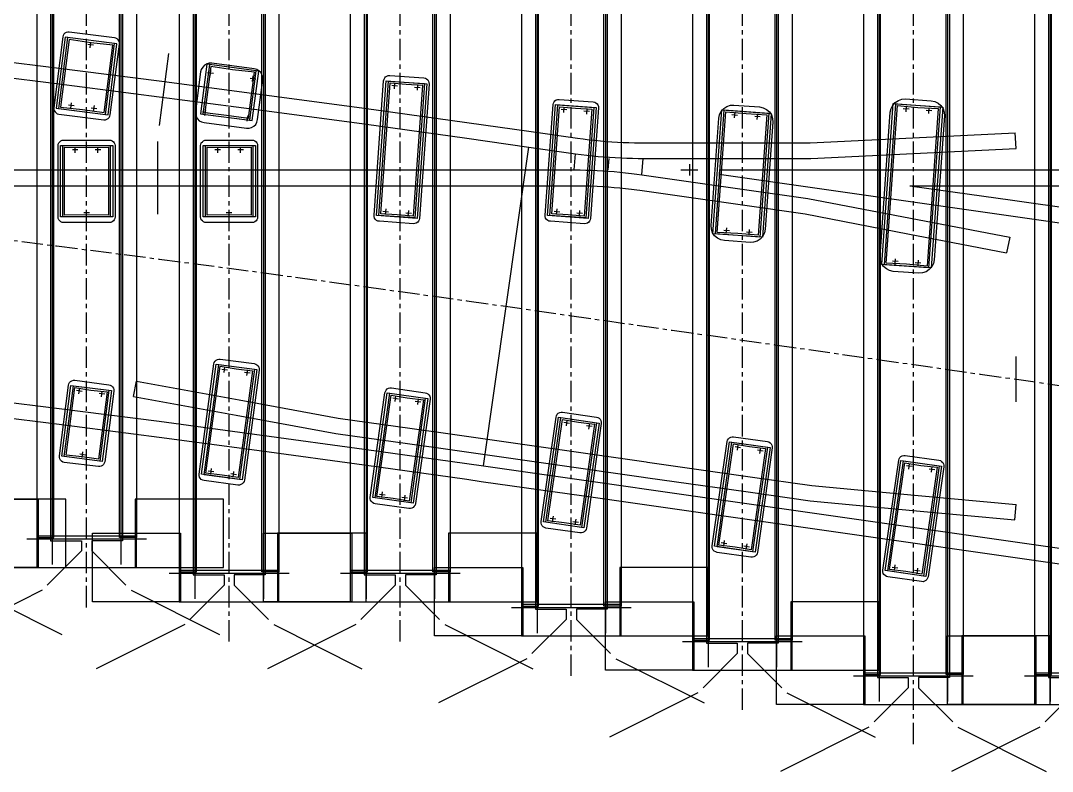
# Model space of a CAD drawing. Extents: x -148 to 173, y 20 to 148.
# Drawn here: x 73.3 to 133.6, y 81.2 to 125.1 of the extents above; entities that cross this region are included whole.
import ezdxf

# ---------------------------------------------------------------- set-up
doc = ezdxf.new("R2010")
doc.units = 0
doc.linetypes.add('CENTER', pattern=[2, 1.25, -0.25, 0.25, -0.25])
for name, color, linetype in [('CENTLINE', 6, 'CENTER'), ('CHBASE', 11, 'CONTINUOUS'), ('CHBOLTBO', 31, 'CONTINUOUS'), ('CHSOCKET', 9, 'CONTINUOUS'), ('GDMARKS', 1, 'CONTINUOUS'), ('JOINTS', 7, 'CONTINUOUS'), ('KERFSOCK', 5, 'CONTINUOUS'), ('KERFTIMB', 3, 'CONTINUOUS'), ('RADMARKS', 3, 'CONTINUOUS'), ('RAILS', 7, 'CONTINUOUS'), ('TIMBCENT', 4, 'CENTER'), ('TIMBFLNG', 8, 'CONTINUOUS'), ('TIMBOUTL', 14, 'CONTINUOUS'), ('TIMBWEBS', 8, 'CONTINUOUS')]:
    doc.layers.add(name, color=color, linetype=linetype)

msp = doc.modelspace()

# ---------------------------------------------------------------- linework, layer by layer
at = {"layer": 'CENTLINE'}
for p, q in [((69.35, 112.64), (75.35, 111.89)), ((75.35, 111.89), (81.35, 111.12)), ((81.35, 111.12), (87.35, 110.33)), ((87.35, 110.33), (93.35, 109.51)), ((93.35, 109.51), (99.35, 108.68)), ((99.35, 108.68), (105.35, 107.82)), ((105.35, 107.82), (111.35, 106.96)), ((111.35, 106.96), (117.35, 106.11)), ((117.35, 106.11), (123.35, 105.25)), ((123.35, 105.25), (129.35, 104.39)), ((129.35, 104.39), (135.35, 103.54))]:
    msp.add_line(p, q, dxfattribs=at)
at = {"layer": 'CHBASE'}
for p, q in [((75.79, 124.26), (75.74, 124.19)), ((75.85, 124.33), (75.79, 124.26)), ((75.92, 124.37), (75.85, 124.33)), ((76.01, 124.39), (75.92, 124.37)), ((76.09, 124.39), (76.01, 124.39)), ((78.74, 124.06), (76.09, 124.39)), ((75.72, 124.11), (75.2, 119.97)), ((75.74, 124.19), (75.72, 124.11)), ((78.5, 119.55), (79.03, 123.69)), ((78.82, 124.04), (78.74, 124.06)), ((78.9, 123.99), (78.82, 124.04)), ((78.96, 123.93), (78.9, 123.99)), ((79.01, 123.86), (78.96, 123.93)), ((79.03, 123.77), (79.01, 123.86)), ((79.03, 123.69), (79.03, 123.77)), ((84.01, 122.45), (83.9, 122.34)), ((84.14, 122.53), (84.01, 122.45)), ((84.28, 122.57), (84.14, 122.53)), ((84.44, 122.57), (84.28, 122.57)), ((86.91, 122.24), (84.44, 122.57)), ((83.78, 122.06), (83.48, 119.75)), ((83.82, 122.21), (83.78, 122.06)), ((83.9, 122.34), (83.82, 122.21)), ((87.06, 122.2), (86.91, 122.24)), ((87.19, 122.12), (87.06, 122.2)), ((87.3, 122.02), (87.19, 122.12)), ((87.38, 121.88), (87.3, 122.02)), ((87.42, 121.74), (87.38, 121.88)), ((94.67, 121.82), (94.75, 121.85)), ((94.75, 121.85), (94.84, 121.85)), ((94.84, 121.85), (96.83, 121.71)), ((87.11, 119.27), (87.42, 121.58)), ((87.42, 121.58), (87.42, 121.74)), ((93.92, 113.68), (94.48, 121.54)), ((94.48, 121.54), (94.5, 121.63)), ((94.5, 121.63), (94.54, 121.71)), ((94.54, 121.71), (94.59, 121.77)), ((94.59, 121.77), (94.67, 121.82)), ((97.14, 121.35), (96.58, 113.49)), ((96.83, 121.71), (96.92, 121.69)), ((96.92, 121.69), (96.99, 121.65)), ((96.99, 121.65), (97.06, 121.6)), ((97.06, 121.6), (97.11, 121.52)), ((97.11, 121.52), (97.13, 121.44)), ((97.13, 121.44), (97.14, 121.35)), ((103.92, 113.68), (104.38, 120.15)), ((104.38, 120.15), (104.4, 120.23)), ((104.4, 120.23), (104.44, 120.31)), ((104.44, 120.31), (104.49, 120.37)), ((104.49, 120.37), (104.57, 120.42)), ((104.57, 120.42), (104.65, 120.45)), ((104.65, 120.45), (104.74, 120.45)), ((104.74, 120.45), (106.73, 120.31)), ((106.73, 120.31), (106.82, 120.29)), ((106.82, 120.29), (106.89, 120.26)), ((106.89, 120.26), (106.96, 120.2)), ((106.96, 120.2), (107.01, 120.13)), ((107.01, 120.13), (107.04, 120.04)), ((107.04, 120.04), (107.04, 119.96)), ((114.36, 119.92), (114.54, 120.04)), ((114.54, 120.04), (114.75, 120.11)), ((114.75, 120.11), (114.96, 120.12)), ((114.96, 120.12), (116.46, 120.02)), ((124.14, 119.93), (124.24, 120.12)), ((124.24, 120.12), (124.38, 120.28)), ((124.38, 120.28), (124.57, 120.4)), ((124.57, 120.4), (124.77, 120.47)), ((124.77, 120.47), (124.99, 120.49)), ((124.99, 120.49), (126.49, 120.38)), ((126.49, 120.38), (126.7, 120.34)), ((126.7, 120.34), (126.89, 120.24)), ((126.89, 120.24), (127.06, 120.09)), ((127.06, 120.09), (127.18, 119.91)), ((75.2, 119.97), (75.2, 119.88)), ((75.2, 119.88), (75.22, 119.8)), ((75.22, 119.8), (75.27, 119.73)), ((75.27, 119.73), (75.33, 119.66)), ((75.33, 119.66), (75.4, 119.62)), ((75.4, 119.62), (75.49, 119.6)), ((75.49, 119.6), (78.13, 119.26)), ((78.44, 119.39), (78.48, 119.47)), ((78.48, 119.47), (78.5, 119.55)), ((83.48, 119.75), (83.48, 119.6)), ((83.48, 119.6), (83.52, 119.45)), ((83.52, 119.45), (83.59, 119.32)), ((107.04, 119.96), (106.58, 113.49)), ((114.07, 119.35), (114.12, 119.56)), ((114.12, 119.56), (114.21, 119.76)), ((114.21, 119.76), (114.36, 119.92)), ((116.46, 120.02), (116.67, 119.97)), ((116.67, 119.97), (116.87, 119.87)), ((116.87, 119.87), (117.03, 119.73)), ((117.03, 119.73), (117.15, 119.55)), ((117.15, 119.55), (117.22, 119.34)), ((123.5, 111.29), (124.1, 119.71)), ((124.1, 119.71), (124.14, 119.93)), ((127.26, 119.49), (126.66, 111.07)), ((127.18, 119.91), (127.24, 119.71)), ((127.24, 119.71), (127.26, 119.49)), ((78.13, 119.26), (78.22, 119.26)), ((78.22, 119.26), (78.3, 119.29)), ((78.3, 119.29), (78.38, 119.33)), ((78.38, 119.33), (78.44, 119.39)), ((83.59, 119.32), (83.7, 119.21)), ((83.7, 119.21), (83.83, 119.14)), ((83.83, 119.14), (83.98, 119.1)), ((83.98, 119.1), (86.46, 118.77)), ((86.76, 118.81), (86.89, 118.88)), ((86.89, 118.88), (87, 118.99)), ((87, 118.99), (87.07, 119.12)), ((87.07, 119.12), (87.11, 119.27)), ((113.63, 113.09), (114.07, 119.35)), ((117.23, 119.13), (116.79, 112.86)), ((117.22, 119.34), (117.23, 119.13)), ((86.46, 118.77), (86.61, 118.77)), ((86.61, 118.77), (86.76, 118.81)), ((75.45, 117.75), (75.46, 117.83)), ((75.45, 113.58), (75.45, 117.75)), ((75.46, 117.83), (75.49, 117.91)), ((75.49, 117.91), (75.54, 117.98)), ((75.54, 117.98), (75.61, 118.04)), ((75.61, 118.04), (75.69, 118.07)), ((75.69, 118.07), (75.78, 118.08)), ((75.78, 118.08), (78.45, 118.08)), ((78.45, 118.08), (78.53, 118.07)), ((78.53, 118.07), (78.61, 118.04)), ((78.61, 118.04), (78.68, 117.98)), ((78.68, 117.98), (78.73, 117.91)), ((78.73, 117.91), (78.77, 117.83)), ((78.77, 117.83), (78.78, 117.75)), ((78.78, 117.75), (78.78, 113.58)), ((83.78, 117.75), (83.79, 117.83)), ((83.78, 113.58), (83.78, 117.75)), ((83.79, 117.83), (83.82, 117.91)), ((83.82, 117.91), (83.88, 117.98)), ((83.88, 117.98), (83.95, 118.04)), ((83.95, 118.04), (84.03, 118.07)), ((84.03, 118.07), (84.11, 118.08)), ((84.11, 118.08), (86.78, 118.08)), ((86.78, 118.08), (86.87, 118.07)), ((86.87, 118.07), (86.95, 118.04)), ((86.95, 118.04), (87.02, 117.98)), ((87.02, 117.98), (87.07, 117.91)), ((87.07, 117.91), (87.1, 117.83)), ((87.1, 117.83), (87.11, 117.75)), ((87.11, 117.75), (87.11, 113.58)), ((75.46, 113.5), (75.45, 113.58)), ((75.49, 113.41), (75.46, 113.5)), ((75.54, 113.35), (75.49, 113.41)), ((78.73, 113.41), (78.68, 113.35)), ((78.77, 113.5), (78.73, 113.41)), ((78.78, 113.58), (78.77, 113.5)), ((83.79, 113.5), (83.78, 113.58)), ((83.82, 113.41), (83.79, 113.5)), ((83.88, 113.35), (83.82, 113.41)), ((87.07, 113.41), (87.02, 113.35)), ((87.1, 113.5), (87.07, 113.41)), ((87.11, 113.58), (87.1, 113.5)), ((93.93, 113.6), (93.92, 113.68)), ((93.95, 113.51), (93.93, 113.6)), ((94, 113.44), (93.95, 113.51)), ((94.07, 113.38), (94, 113.44)), ((96.56, 113.41), (96.52, 113.33)), ((96.58, 113.49), (96.56, 113.41)), ((103.93, 113.6), (103.92, 113.68)), ((103.95, 113.51), (103.93, 113.6)), ((104, 113.44), (103.95, 113.51)), ((104.07, 113.38), (104, 113.44)), ((106.56, 113.41), (106.52, 113.33)), ((106.58, 113.49), (106.56, 113.41)), ((75.61, 113.29), (75.54, 113.35)), ((75.69, 113.26), (75.61, 113.29)), ((75.78, 113.25), (75.69, 113.26)), ((78.45, 113.25), (75.78, 113.25)), ((78.53, 113.26), (78.45, 113.25)), ((78.61, 113.29), (78.53, 113.26)), ((78.68, 113.35), (78.61, 113.29)), ((83.95, 113.29), (83.88, 113.35)), ((84.03, 113.26), (83.95, 113.29)), ((84.11, 113.25), (84.03, 113.26)), ((86.78, 113.25), (84.11, 113.25)), ((86.87, 113.26), (86.78, 113.25)), ((86.95, 113.29), (86.87, 113.26)), ((87.02, 113.35), (86.95, 113.29)), ((94.14, 113.34), (94.07, 113.38)), ((94.23, 113.33), (94.14, 113.34)), ((96.22, 113.18), (94.23, 113.33)), ((96.31, 113.19), (96.22, 113.18)), ((96.39, 113.22), (96.31, 113.19)), ((96.47, 113.27), (96.39, 113.22)), ((96.52, 113.33), (96.47, 113.27)), ((104.14, 113.34), (104.07, 113.38)), ((104.23, 113.33), (104.14, 113.34)), ((106.22, 113.18), (104.23, 113.33)), ((106.31, 113.19), (106.22, 113.18)), ((106.39, 113.22), (106.31, 113.19)), ((106.47, 113.27), (106.39, 113.22)), ((106.52, 113.33), (106.47, 113.27)), ((113.64, 112.87), (113.63, 113.09)), ((113.71, 112.66), (113.64, 112.87)), ((116.79, 112.86), (116.74, 112.65)), ((113.83, 112.48), (113.71, 112.66)), ((113.99, 112.34), (113.83, 112.48)), ((114.19, 112.24), (113.99, 112.34)), ((114.4, 112.2), (114.19, 112.24)), ((115.9, 112.09), (114.4, 112.2)), ((116.5, 112.29), (116.32, 112.17)), ((116.65, 112.46), (116.5, 112.29)), ((116.74, 112.65), (116.65, 112.46)), ((116.11, 112.1), (115.9, 112.09)), ((116.32, 112.17), (116.11, 112.1)), ((123.51, 111.07), (123.5, 111.29)), ((123.58, 110.87), (123.51, 111.07)), ((126.66, 111.07), (126.62, 110.85)), ((123.7, 110.69), (123.58, 110.87)), ((123.87, 110.54), (123.7, 110.69)), ((124.06, 110.44), (123.87, 110.54)), ((124.27, 110.4), (124.06, 110.44)), ((125.77, 110.29), (124.27, 110.4)), ((126.19, 110.38), (125.99, 110.31)), ((126.37, 110.5), (126.19, 110.38)), ((126.52, 110.66), (126.37, 110.5)), ((126.62, 110.85), (126.52, 110.66)), ((125.99, 110.31), (125.77, 110.29)), ((83.7, 98.54), (84.56, 104.99)), ((84.56, 104.99), (84.58, 105.07)), ((84.58, 105.07), (84.62, 105.14)), ((84.62, 105.14), (84.68, 105.21)), ((84.68, 105.21), (84.76, 105.25)), ((84.76, 105.25), (84.84, 105.27)), ((84.84, 105.27), (84.93, 105.27)), ((84.93, 105.27), (86.91, 105.01)), ((86.91, 105.01), (87, 104.98)), ((87, 104.98), (87.07, 104.94)), ((87.2, 104.63), (86.34, 98.19)), ((87.07, 104.94), (87.13, 104.88)), ((87.13, 104.88), (87.18, 104.8)), ((87.18, 104.8), (87.2, 104.72)), ((87.2, 104.72), (87.2, 104.63)), ((76.05, 103.74), (76.08, 103.82)), ((76.08, 103.82), (76.12, 103.9)), ((76.12, 103.9), (76.18, 103.96)), ((76.18, 103.96), (76.26, 104)), ((76.26, 104), (76.34, 104.03)), ((76.34, 104.03), (76.43, 104.03)), ((76.43, 104.03), (78.41, 103.77)), ((78.41, 103.77), (78.5, 103.75)), ((78.5, 103.75), (78.57, 103.71)), ((75.52, 99.61), (76.05, 103.74)), ((78.7, 103.4), (78.17, 99.27)), ((78.57, 103.71), (78.63, 103.65)), ((78.63, 103.65), (78.68, 103.57)), ((78.68, 103.57), (78.7, 103.49)), ((78.7, 103.49), (78.7, 103.4)), ((93.7, 97.18), (94.55, 103.3)), ((94.55, 103.3), (94.58, 103.38)), ((94.58, 103.38), (94.62, 103.45)), ((94.62, 103.45), (94.68, 103.52)), ((94.68, 103.52), (94.76, 103.56)), ((94.76, 103.56), (94.84, 103.58)), ((94.84, 103.58), (94.93, 103.58)), ((94.93, 103.58), (96.91, 103.3)), ((96.91, 103.3), (96.99, 103.28)), ((96.99, 103.28), (97.07, 103.24)), ((97.07, 103.24), (97.13, 103.17)), ((97.13, 103.17), (97.17, 103.1)), ((97.19, 102.93), (96.34, 96.82)), ((97.17, 103.1), (97.19, 103.01)), ((97.19, 103.01), (97.19, 102.93)), ((104.56, 101.88), (104.59, 101.96)), ((104.59, 101.96), (104.63, 102.04)), ((104.63, 102.04), (104.69, 102.1)), ((104.69, 102.1), (104.77, 102.14)), ((104.77, 102.14), (104.85, 102.16)), ((104.85, 102.16), (104.94, 102.16)), ((104.94, 102.16), (106.92, 101.88)), ((103.69, 95.77), (104.56, 101.88)), ((107.2, 101.5), (106.33, 95.39)), ((106.92, 101.88), (107, 101.85)), ((107, 101.85), (107.08, 101.81)), ((107.08, 101.81), (107.14, 101.75)), ((107.14, 101.75), (107.18, 101.67)), ((107.18, 101.67), (107.2, 101.59)), ((107.2, 101.59), (107.2, 101.5)), ((114.77, 100.71), (114.85, 100.73)), ((114.85, 100.73), (114.94, 100.73)), ((114.94, 100.73), (116.92, 100.45)), ((113.69, 94.34), (114.56, 100.45)), ((114.56, 100.45), (114.59, 100.53)), ((114.59, 100.53), (114.63, 100.61)), ((114.63, 100.61), (114.69, 100.67)), ((114.69, 100.67), (114.77, 100.71)), ((116.92, 100.45), (117, 100.43)), ((117, 100.43), (117.08, 100.38)), ((117.08, 100.38), (117.14, 100.32)), ((117.14, 100.32), (117.18, 100.24)), ((117.18, 100.24), (117.2, 100.16)), ((117.2, 100.16), (117.2, 100.07)), ((75.52, 99.52), (75.52, 99.61)), ((117.2, 100.07), (116.33, 93.96)), ((124.65, 99.51), (124.72, 99.57)), ((124.72, 99.57), (124.79, 99.61)), ((124.79, 99.61), (124.88, 99.63)), ((124.88, 99.63), (124.96, 99.63)), ((124.96, 99.63), (126.94, 99.35)), ((75.55, 99.43), (75.52, 99.52)), ((75.59, 99.36), (75.55, 99.43)), ((75.65, 99.3), (75.59, 99.36)), ((75.73, 99.25), (75.65, 99.3)), ((75.81, 99.23), (75.73, 99.25)), ((77.8, 98.98), (75.81, 99.23)), ((77.88, 98.98), (77.8, 98.98)), ((77.97, 99), (77.88, 98.98)), ((78.04, 99.04), (77.97, 99)), ((78.1, 99.11), (78.04, 99.04)), ((78.15, 99.18), (78.1, 99.11)), ((78.17, 99.27), (78.15, 99.18)), ((123.67, 92.92), (124.59, 99.35)), ((124.59, 99.35), (124.61, 99.43)), ((124.61, 99.43), (124.65, 99.51)), ((127.23, 98.97), (126.31, 92.54)), ((126.94, 99.35), (127.03, 99.33)), ((127.03, 99.33), (127.1, 99.28)), ((127.1, 99.28), (127.16, 99.22)), ((127.16, 99.22), (127.21, 99.14)), ((127.21, 99.14), (127.23, 99.06)), ((127.23, 99.06), (127.23, 98.97)), ((83.69, 98.46), (83.7, 98.54)), ((83.72, 98.37), (83.69, 98.46)), ((83.76, 98.3), (83.72, 98.37)), ((83.82, 98.23), (83.76, 98.3)), ((83.9, 98.19), (83.82, 98.23)), ((83.98, 98.17), (83.9, 98.19)), ((85.96, 97.9), (83.98, 98.17)), ((86.05, 97.9), (85.96, 97.9)), ((86.13, 97.93), (86.05, 97.9)), ((86.21, 97.97), (86.13, 97.93)), ((86.27, 98.03), (86.21, 97.97)), ((86.32, 98.11), (86.27, 98.03)), ((86.34, 98.19), (86.32, 98.11)), ((93.7, 97.1), (93.7, 97.18)), ((93.72, 97.01), (93.7, 97.1)), ((93.76, 96.94), (93.72, 97.01)), ((93.82, 96.88), (93.76, 96.94)), ((93.9, 96.83), (93.82, 96.88)), ((93.98, 96.81), (93.9, 96.83)), ((95.96, 96.53), (93.98, 96.81)), ((96.05, 96.53), (95.96, 96.53)), ((96.13, 96.55), (96.05, 96.53)), ((96.21, 96.6), (96.13, 96.55)), ((96.27, 96.66), (96.21, 96.6)), ((96.32, 96.73), (96.27, 96.66)), ((96.34, 96.82), (96.32, 96.73)), ((103.69, 95.68), (103.69, 95.77)), ((103.71, 95.6), (103.69, 95.68)), ((103.75, 95.52), (103.71, 95.6)), ((103.81, 95.46), (103.75, 95.52)), ((103.89, 95.42), (103.81, 95.46)), ((103.97, 95.39), (103.89, 95.42)), ((105.95, 95.11), (103.97, 95.39)), ((106.31, 95.31), (106.26, 95.23)), ((106.33, 95.39), (106.31, 95.31)), ((106.04, 95.11), (105.95, 95.11)), ((106.12, 95.13), (106.04, 95.11)), ((106.2, 95.17), (106.12, 95.13)), ((106.26, 95.23), (106.2, 95.17)), ((113.69, 94.25), (113.69, 94.34)), ((113.71, 94.17), (113.69, 94.25)), ((113.75, 94.09), (113.71, 94.17)), ((113.81, 94.03), (113.75, 94.09)), ((113.89, 93.99), (113.81, 94.03)), ((113.97, 93.96), (113.89, 93.99)), ((115.95, 93.68), (113.97, 93.96)), ((116.04, 93.68), (115.95, 93.68)), ((116.12, 93.7), (116.04, 93.68)), ((116.2, 93.74), (116.12, 93.7)), ((116.26, 93.8), (116.2, 93.74)), ((116.31, 93.88), (116.26, 93.8)), ((116.33, 93.96), (116.31, 93.88)), ((123.67, 92.83), (123.67, 92.92)), ((123.69, 92.74), (123.67, 92.83)), ((123.73, 92.67), (123.69, 92.74)), ((123.79, 92.61), (123.73, 92.67)), ((123.87, 92.56), (123.79, 92.61)), ((123.95, 92.54), (123.87, 92.56)), ((125.93, 92.26), (123.95, 92.54)), ((126.18, 92.32), (126.1, 92.28)), ((126.24, 92.38), (126.18, 92.32)), ((126.28, 92.45), (126.24, 92.38)), ((126.31, 92.54), (126.28, 92.45)), ((126.02, 92.25), (125.93, 92.26)), ((126.1, 92.28), (126.02, 92.25))]:
    msp.add_line(p, q, dxfattribs=at)
at = {"layer": 'CHBOLTBO'}
for p, q in [((77.51, 123.63), (77.18, 123.67)), ((77.32, 123.48), (77.36, 123.81)), ((84.53, 121.97), (84.19, 122.01)), ((84.34, 121.82), (84.38, 122.15)), ((87, 121.64), (86.67, 121.68)), ((86.82, 121.5), (86.86, 121.83)), ((95.29, 121.23), (94.96, 121.26)), ((95.12, 121.08), (95.14, 121.41)), ((96.45, 120.99), (96.47, 121.32)), ((96.62, 121.14), (96.29, 121.16)), ((76.39, 120.07), (76.06, 120.11)), ((76.2, 119.93), (76.24, 120.26)), ((77.52, 119.76), (77.57, 120.09)), ((125.02, 119.73), (125.04, 120.06)), ((77.71, 119.91), (77.38, 119.95)), ((84.22, 119.65), (83.89, 119.7)), ((84.03, 119.51), (84.08, 119.84)), ((86.51, 119.18), (86.56, 119.51)), ((105.19, 119.84), (104.86, 119.86)), ((105.02, 119.68), (105.04, 120.01)), ((106.52, 119.74), (106.19, 119.77)), ((106.35, 119.59), (106.37, 119.92)), ((115.17, 119.52), (114.84, 119.55)), ((114.99, 119.37), (115.02, 119.7)), ((116.5, 119.43), (116.17, 119.45)), ((116.32, 119.27), (116.35, 119.61)), ((125.2, 119.89), (124.86, 119.91)), ((126.53, 119.79), (126.19, 119.81)), ((126.35, 119.64), (126.37, 119.97)), ((86.7, 119.33), (86.37, 119.37)), ((76.45, 117.33), (76.45, 117.66)), ((77.78, 117.33), (77.78, 117.66)), ((84.78, 117.33), (84.78, 117.66)), ((86.11, 117.33), (86.11, 117.66)), ((76.61, 117.5), (76.28, 117.5)), ((77.95, 117.5), (77.61, 117.5)), ((84.95, 117.5), (84.61, 117.5)), ((86.28, 117.5), (85.95, 117.5)), ((77.11, 113.66), (77.11, 114)), ((85.45, 113.66), (85.45, 114)), ((94.59, 113.72), (94.62, 114.05)), ((104.59, 113.72), (104.62, 114.05)), ((77.28, 113.83), (76.95, 113.83)), ((85.61, 113.83), (85.28, 113.83)), ((94.77, 113.87), (94.44, 113.9)), ((96.1, 113.78), (95.77, 113.8)), ((95.92, 113.62), (95.95, 113.96)), ((104.77, 113.87), (104.44, 113.9)), ((106.1, 113.78), (105.77, 113.8)), ((105.92, 113.62), (105.95, 113.96)), ((114.51, 112.61), (114.54, 112.94)), ((115.84, 112.51), (115.87, 112.85)), ((114.69, 112.76), (114.36, 112.79)), ((116.02, 112.67), (115.69, 112.69)), ((124.56, 110.97), (124.23, 110.99)), ((124.39, 110.81), (124.41, 111.14)), ((125.72, 110.72), (125.74, 111.05)), ((125.89, 110.87), (125.56, 110.89)), ((85.35, 104.63), (85.02, 104.67)), ((85.16, 104.48), (85.2, 104.81)), ((86.67, 104.45), (86.34, 104.49)), ((86.48, 104.31), (86.53, 104.64)), ((76.85, 103.38), (76.52, 103.43)), ((76.66, 103.24), (76.71, 103.57)), ((78.17, 103.21), (77.84, 103.26)), ((77.99, 103.07), (78.03, 103.4)), ((95.34, 102.93), (95.01, 102.98)), ((95.16, 102.79), (95.2, 103.12)), ((96.66, 102.75), (96.33, 102.79)), ((96.48, 102.61), (96.52, 102.94)), ((105.35, 101.51), (105.02, 101.56)), ((105.16, 101.37), (105.21, 101.7)), ((106.67, 101.32), (106.34, 101.37)), ((106.48, 101.18), (106.53, 101.51)), ((115.35, 100.08), (115.02, 100.13)), ((115.16, 99.94), (115.21, 100.27)), ((77.04, 99.66), (76.71, 99.71)), ((76.86, 99.52), (76.9, 99.85)), ((116.67, 99.89), (116.34, 99.94)), ((116.48, 99.75), (116.53, 100.08)), ((125.38, 98.98), (125.05, 99.03)), ((125.19, 98.84), (125.23, 99.17)), ((126.51, 98.65), (126.55, 98.98)), ((84.55, 98.68), (84.22, 98.72)), ((84.37, 98.54), (84.41, 98.87)), ((85.88, 98.5), (85.55, 98.55)), ((85.69, 98.36), (85.73, 98.69)), ((126.7, 98.8), (126.37, 98.84)), ((94.56, 97.32), (94.23, 97.36)), ((94.37, 97.18), (94.42, 97.51)), ((95.88, 97.13), (95.55, 97.18)), ((95.69, 96.99), (95.74, 97.32)), ((104.55, 95.9), (104.22, 95.95)), ((104.36, 95.76), (104.41, 96.09)), ((105.87, 95.71), (105.54, 95.76)), ((105.68, 95.57), (105.73, 95.9)), ((114.55, 94.47), (114.22, 94.52)), ((114.36, 94.33), (114.41, 94.66)), ((115.87, 94.28), (115.54, 94.33)), ((115.68, 94.14), (115.73, 94.47)), ((124.53, 93.05), (124.2, 93.09)), ((124.34, 92.9), (124.39, 93.23)), ((125.85, 92.86), (125.52, 92.9)), ((125.66, 92.72), (125.71, 93.05))]:
    msp.add_line(p, q, dxfattribs=at)
at = {"layer": 'CHSOCKET'}
for p, q in [((75.86, 124.09), (75.33, 119.94)), ((76, 124.07), (75.48, 119.93)), ((78.89, 123.7), (75.86, 124.09)), ((78.75, 123.72), (76, 124.07)), ((78.22, 119.58), (78.75, 123.72)), ((78.37, 119.56), (78.89, 123.7)), ((84.15, 122.51), (83.77, 119.62)), ((84.29, 122.49), (83.91, 119.6)), ((87.18, 122.11), (84.15, 122.51)), ((87.03, 122.13), (84.29, 122.49)), ((86.65, 119.24), (87.03, 122.13)), ((86.8, 119.22), (87.18, 122.11)), ((94.06, 113.67), (94.62, 121.54)), ((94.2, 113.66), (94.76, 121.53)), ((94.62, 121.54), (97, 121.37)), ((94.76, 121.53), (96.86, 121.38)), ((96.86, 121.38), (96.3, 113.52)), ((97, 121.37), (96.44, 113.5)), ((104.06, 113.67), (104.52, 120.15)), ((104.2, 113.66), (104.66, 120.14)), ((104.52, 120.15), (106.9, 119.98)), ((104.66, 120.14), (106.76, 119.99)), ((123.6, 110.8), (124.27, 120.21)), ((123.75, 110.79), (124.42, 120.2)), ((124.27, 120.21), (127.16, 120.01)), ((124.42, 120.2), (127.01, 120.02)), ((75.33, 119.94), (78.37, 119.56)), ((75.48, 119.93), (78.22, 119.58)), ((83.77, 119.62), (86.8, 119.22)), ((83.91, 119.6), (86.65, 119.24)), ((106.76, 119.99), (106.3, 113.52)), ((106.9, 119.98), (106.44, 113.5)), ((113.73, 112.6), (114.25, 119.85)), ((113.88, 112.59), (114.39, 119.84)), ((114.25, 119.85), (117.13, 119.64)), ((114.39, 119.84), (116.99, 119.65)), ((116.99, 119.65), (116.47, 112.4)), ((117.13, 119.64), (116.62, 112.39)), ((127.01, 120.02), (126.34, 110.61)), ((127.16, 120.01), (126.49, 110.6)), ((75.58, 113.58), (75.58, 117.76)), ((75.58, 117.76), (78.64, 117.76)), ((75.73, 113.58), (75.73, 117.76)), ((75.73, 117.76), (78.5, 117.76)), ((78.5, 117.76), (78.5, 113.58)), ((78.64, 117.76), (78.64, 113.58)), ((83.92, 113.58), (83.92, 117.76)), ((83.92, 117.76), (86.98, 117.76)), ((84.06, 113.58), (84.06, 117.76)), ((84.06, 117.76), (86.83, 117.76)), ((86.83, 117.76), (86.83, 113.58)), ((86.98, 117.76), (86.98, 113.58)), ((78.64, 113.58), (75.58, 113.58)), ((78.5, 113.58), (75.73, 113.58)), ((86.98, 113.58), (83.92, 113.58)), ((86.83, 113.58), (84.06, 113.58)), ((96.44, 113.5), (94.06, 113.67)), ((96.3, 113.52), (94.2, 113.66)), ((106.44, 113.5), (104.06, 113.67)), ((106.3, 113.52), (104.2, 113.66)), ((116.62, 112.39), (113.73, 112.6)), ((116.47, 112.4), (113.88, 112.59)), ((126.49, 110.6), (123.6, 110.8)), ((126.34, 110.61), (123.75, 110.79)), ((83.83, 98.53), (84.69, 104.98)), ((83.98, 98.51), (84.84, 104.96)), ((84.69, 104.98), (87.06, 104.66)), ((84.84, 104.96), (86.92, 104.68)), ((86.92, 104.68), (86.06, 98.23)), ((87.06, 104.66), (86.2, 98.21)), ((75.66, 99.59), (76.19, 103.73)), ((75.81, 99.57), (76.34, 103.71)), ((76.19, 103.73), (78.56, 103.43)), ((76.34, 103.71), (78.42, 103.45)), ((78.42, 103.45), (77.89, 99.3)), ((78.56, 103.43), (78.03, 99.29)), ((93.84, 97.17), (94.69, 103.29)), ((93.98, 97.15), (94.84, 103.27)), ((94.69, 103.29), (97.06, 102.96)), ((94.84, 103.27), (96.91, 102.98)), ((96.91, 102.98), (96.06, 96.86)), ((97.06, 102.96), (96.2, 96.84)), ((103.83, 95.75), (104.7, 101.87)), ((103.97, 95.73), (104.84, 101.85)), ((104.7, 101.87), (107.07, 101.53)), ((104.84, 101.85), (106.92, 101.55)), ((106.92, 101.55), (106.05, 95.43)), ((107.07, 101.53), (106.19, 95.41)), ((113.83, 94.32), (114.7, 100.44)), ((113.97, 94.3), (114.84, 100.42)), ((114.7, 100.44), (117.07, 100.1)), ((114.84, 100.42), (116.92, 100.12)), ((78.03, 99.29), (75.66, 99.59)), ((77.89, 99.3), (75.81, 99.57)), ((116.92, 100.12), (116.05, 94)), ((117.07, 100.1), (116.19, 93.98)), ((123.8, 92.9), (124.72, 99.34)), ((123.95, 92.88), (124.87, 99.32)), ((124.72, 99.34), (127.09, 99)), ((124.87, 99.32), (126.95, 99.02)), ((126.95, 99.02), (126.03, 92.58)), ((127.09, 99), (126.17, 92.56)), ((86.2, 98.21), (83.83, 98.53)), ((86.06, 98.23), (83.98, 98.51)), ((96.2, 96.84), (93.84, 97.17)), ((96.06, 96.86), (93.98, 97.15)), ((106.19, 95.41), (103.83, 95.75)), ((106.05, 95.43), (103.97, 95.73)), ((116.19, 93.98), (113.83, 94.32)), ((116.05, 94), (113.97, 94.3)), ((126.17, 92.56), (123.8, 92.9)), ((126.03, 92.58), (123.95, 92.88))]:
    msp.add_line(p, q, dxfattribs=at)
at = {"layer": 'GDMARKS'}
for p, q in [((105.62, 116.33), (105.69, 117.28)), ((107.61, 116.33), (107.66, 117)), ((109.58, 116.05), (109.65, 117)), ((112.35, 116.66), (112.35, 116)), ((111.85, 116.33), (112.85, 116.33)), ((131.44, 105.43), (131.44, 102.76))]:
    msp.add_line(p, q, dxfattribs=at)
at = {"layer": 'JOINTS'}
for p, q in [((81.38, 118.93), (81.92, 123.14)), ((81.28, 113.75), (81.28, 118))]:
    msp.add_line(p, q, dxfattribs=at)
at = {"layer": 'KERFSOCK'}
for p, q in [((76.09, 123.96), (75.59, 120.01)), ((77.36, 123.77), (76.09, 123.96)), ((78.64, 123.63), (77.36, 123.77)), ((78.14, 119.69), (78.64, 123.63)), ((84.38, 122.38), (84.02, 119.69)), ((85.65, 122.19), (84.38, 122.38)), ((86.92, 122.04), (85.65, 122.19)), ((86.57, 119.35), (86.92, 122.04)), ((94.31, 113.76), (94.86, 121.43)), ((94.86, 121.43), (95.8, 121.34)), ((95.8, 121.34), (96.75, 121.29)), ((96.75, 121.29), (96.21, 113.62)), ((104.31, 113.76), (104.76, 120.03)), ((104.76, 120.03), (105.7, 119.94)), ((123.86, 110.88), (124.51, 120.1)), ((124.51, 120.1), (125.71, 119.99)), ((75.59, 120.01), (76.87, 119.87)), ((76.87, 119.87), (78.14, 119.69)), ((84.02, 119.69), (85.3, 119.54)), ((85.3, 119.54), (86.57, 119.35)), ((105.7, 119.94), (106.65, 119.89)), ((106.65, 119.89), (106.21, 113.62)), ((113.98, 112.68), (114.48, 119.73)), ((114.48, 119.73), (115.68, 119.63)), ((115.68, 119.63), (116.88, 119.56)), ((116.88, 119.56), (116.38, 112.51)), ((125.71, 119.99), (126.9, 119.92)), ((126.9, 119.92), (126.25, 110.71)), ((75.83, 113.68), (75.83, 117.66)), ((75.83, 117.66), (77.11, 117.64)), ((77.11, 117.64), (78.4, 117.66)), ((78.4, 117.66), (78.4, 113.68)), ((84.16, 113.68), (84.16, 117.66)), ((84.16, 117.66), (85.45, 117.64)), ((85.45, 117.64), (86.73, 117.66)), ((86.73, 117.66), (86.73, 113.68)), ((77.11, 113.7), (75.83, 113.68)), ((78.4, 113.68), (77.11, 113.7)), ((85.45, 113.7), (84.16, 113.68)), ((86.73, 113.68), (85.45, 113.7)), ((95.26, 113.71), (94.31, 113.76)), ((96.21, 113.62), (95.26, 113.71)), ((105.26, 113.71), (104.31, 113.76)), ((106.21, 113.62), (105.26, 113.71)), ((115.18, 112.62), (113.98, 112.68)), ((116.38, 112.51), (115.18, 112.62)), ((125.05, 110.82), (123.86, 110.88)), ((126.25, 110.71), (125.05, 110.82)), ((84.09, 98.59), (84.92, 104.85)), ((84.92, 104.85), (85.86, 104.7)), ((85.86, 104.7), (86.81, 104.59)), ((86.81, 104.59), (85.97, 98.34)), ((75.92, 99.66), (76.42, 103.6)), ((76.42, 103.6), (77.36, 103.46)), ((77.36, 103.46), (78.31, 103.36)), ((78.31, 103.36), (77.8, 99.42)), ((94.09, 97.23), (94.92, 103.15)), ((94.92, 103.15), (95.86, 103)), ((95.86, 103), (96.8, 102.89)), ((96.8, 102.89), (95.97, 96.97)), ((104.08, 95.82), (104.93, 101.73)), ((104.93, 101.73), (105.87, 101.58)), ((105.87, 101.58), (106.81, 101.47)), ((106.81, 101.47), (105.97, 95.55)), ((114.08, 94.39), (114.93, 100.31)), ((114.93, 100.31), (115.87, 100.15)), ((115.87, 100.15), (116.81, 100.04)), ((76.86, 99.56), (75.92, 99.66)), ((77.8, 99.42), (76.86, 99.56)), ((116.81, 100.04), (115.97, 94.12)), ((124.06, 92.96), (124.95, 99.21)), ((124.95, 99.21), (125.89, 99.05)), ((125.89, 99.05), (126.83, 98.94)), ((126.83, 98.94), (125.94, 92.69)), ((85.03, 98.49), (84.09, 98.59)), ((85.97, 98.34), (85.03, 98.49)), ((95.04, 97.12), (94.09, 97.23)), ((95.97, 96.97), (95.04, 97.12)), ((105.03, 95.7), (104.08, 95.82)), ((105.97, 95.55), (105.03, 95.7)), ((115.03, 94.27), (114.08, 94.39)), ((115.97, 94.12), (115.03, 94.27)), ((125, 92.85), (124.06, 92.96)), ((125.94, 92.69), (125, 92.85))]:
    msp.add_line(p, q, dxfattribs=at)
at = {"layer": 'KERFTIMB'}
for p, q in [((75.01, 142.85), (75.01, 94.65)), ((79.21, 142.85), (79.21, 94.65)), ((83.35, 142.85), (83.35, 92.65)), ((87.55, 142.85), (87.55, 92.65)), ((93.35, 142.85), (93.35, 92.65)), ((97.55, 142.85), (97.55, 92.65)), ((103.35, 142.85), (103.35, 90.65)), ((107.55, 142.85), (107.55, 90.65)), ((113.35, 142.85), (113.35, 88.65)), ((117.55, 142.85), (117.55, 88.65)), ((123.35, 142.85), (123.35, 86.65)), ((127.55, 142.85), (127.55, 86.65)), ((133.35, 142.85), (133.35, 86.65)), ((75.01, 94.65), (76.81, 94.65)), ((76.81, 94.65), (76.81, 94.05)), ((79.21, 94.65), (77.41, 94.65)), ((77.41, 94.65), (77.41, 94.05)), ((76.81, 94.05), (74.81, 92.05)), ((77.41, 94.05), (79.41, 92.05)), ((83.35, 92.65), (85.15, 92.65)), ((85.15, 92.65), (85.15, 92.05)), ((87.55, 92.65), (85.75, 92.65)), ((85.75, 92.65), (85.75, 92.05)), ((93.35, 92.65), (95.15, 92.65)), ((95.15, 92.65), (95.15, 92.05)), ((97.55, 92.65), (95.75, 92.65)), ((95.75, 92.65), (95.75, 92.05)), ((74.51, 91.75), (69.35, 89.16)), ((70.49, 91.75), (75.66, 89.16)), ((79.71, 91.75), (84.88, 89.16)), ((85.15, 92.05), (83.15, 90.05)), ((85.75, 92.05), (87.75, 90.05)), ((95.15, 92.05), (93.15, 90.05)), ((95.75, 92.05), (97.75, 90.05)), ((103.35, 90.65), (105.15, 90.65)), ((105.15, 90.65), (105.15, 90.05)), ((107.55, 90.65), (105.75, 90.65)), ((105.75, 90.65), (105.75, 90.05)), ((105.15, 90.05), (103.15, 88.05)), ((105.75, 90.05), (107.75, 88.05)), ((82.85, 89.75), (77.68, 87.16)), ((92.85, 89.75), (87.68, 87.16)), ((88.05, 89.75), (93.21, 87.16)), ((98.05, 89.75), (103.21, 87.16)), ((113.35, 88.65), (115.15, 88.65)), ((115.15, 88.65), (115.15, 88.05)), ((117.55, 88.65), (115.75, 88.65)), ((115.75, 88.65), (115.75, 88.05)), ((102.85, 87.75), (97.68, 85.16)), ((108.05, 87.75), (113.21, 85.16)), ((115.15, 88.05), (113.15, 86.05)), ((115.75, 88.05), (117.75, 86.05)), ((123.35, 86.65), (125.15, 86.65)), ((125.15, 86.65), (125.15, 86.05)), ((127.55, 86.65), (125.75, 86.65)), ((125.75, 86.65), (125.75, 86.05)), ((133.35, 86.65), (135.15, 86.65)), ((112.85, 85.75), (107.68, 83.16)), ((118.05, 85.75), (123.21, 83.16)), ((125.15, 86.05), (123.15, 84.05)), ((125.75, 86.05), (127.75, 84.05)), ((135.15, 86.05), (133.15, 84.05)), ((122.85, 83.75), (117.68, 81.16)), ((132.85, 83.75), (127.68, 81.16)), ((128.05, 83.75), (133.21, 81.16))]:
    msp.add_line(p, q, dxfattribs=at)
at = {"layer": 'RADMARKS'}
msp.add_line((100.31, 99.03), (102.97, 117.67), dxfattribs=at)
at = {"layer": 'RAILS'}
for p, q in [((69.35, 123.05), (75.35, 122.3)), ((69.35, 122.12), (75.35, 121.38)), ((75.35, 122.3), (81.35, 121.54)), ((75.35, 121.38), (81.35, 120.61)), ((81.35, 121.54), (87.35, 120.75)), ((87.35, 120.75), (93.35, 119.94)), ((81.35, 120.61), (87.35, 119.83)), ((87.35, 119.83), (93.35, 119.02)), ((93.35, 119.94), (99.35, 119.11)), ((93.35, 119.02), (99.35, 118.18)), ((99.35, 119.11), (103.1, 118.58)), ((103.1, 118.58), (103.1, 118.58)), ((103.1, 118.58), (105.82, 118.19)), ((125.42, 118.21), (131.4, 118.5)), ((131.45, 117.58), (131.4, 118.5)), ((99.35, 118.18), (102.97, 117.67)), ((102.97, 117.67), (102.97, 117.67)), ((102.97, 117.67), (105.69, 117.28)), ((105.82, 118.19), (105.82, 118.19)), ((105.82, 118.19), (106.15, 118.14)), ((106.15, 118.14), (106.49, 118.1)), ((106.49, 118.1), (106.82, 118.07)), ((106.82, 118.07), (107.15, 118.03)), ((107.15, 118.03), (107.49, 118)), ((107.49, 118), (107.82, 117.98)), ((107.82, 117.98), (108.15, 117.96)), ((108.15, 117.96), (108.49, 117.94)), ((108.49, 117.94), (108.82, 117.93)), ((108.82, 117.93), (109.15, 117.92)), ((109.15, 117.92), (109.49, 117.92)), ((109.49, 117.92), (109.65, 117.92)), ((109.65, 117.92), (109.65, 117.92)), ((109.65, 117.92), (115.65, 117.92)), ((115.65, 117.92), (119.42, 117.92)), ((119.42, 117.92), (125.42, 118.21)), ((119.42, 117.92), (119.42, 117.92)), ((105.69, 117.28), (105.69, 117.28)), ((105.69, 117.28), (106.02, 117.24)), ((106.02, 117.24), (106.36, 117.2)), ((106.36, 117.2), (106.69, 117.16)), ((106.69, 117.16), (107.02, 117.12)), ((107.02, 117.12), (107.36, 117.1)), ((107.36, 117.1), (107.69, 117.07)), ((107.69, 117.07), (108.02, 117.05)), ((108.02, 117.05), (108.36, 117.03)), ((108.36, 117.03), (108.69, 117.02)), ((108.69, 117.02), (109.02, 117.01)), ((119.45, 117), (125.45, 117.29)), ((125.45, 117.29), (131.45, 117.58)), ((109.02, 117.01), (109.36, 117)), ((109.36, 117), (109.65, 117)), ((109.65, 117), (109.65, 117)), ((109.65, 117), (115.65, 117)), ((115.65, 117), (119.45, 117)), ((119.45, 117), (119.45, 117)), ((69.35, 116.33), (75.35, 116.33)), ((75.35, 116.33), (81.35, 116.33)), ((81.35, 116.33), (87.35, 116.33)), ((87.35, 116.33), (93.35, 116.33)), ((93.35, 116.33), (99.35, 116.33)), ((99.35, 116.33), (105.35, 116.33)), ((105.35, 116.33), (105.62, 116.33)), ((105.62, 116.33), (105.62, 116.33)), ((105.62, 116.33), (105.96, 116.33)), ((105.96, 116.33), (106.29, 116.32)), ((106.29, 116.32), (106.62, 116.31)), ((106.62, 116.31), (106.96, 116.3)), ((106.96, 116.3), (107.29, 116.28)), ((107.29, 116.28), (107.62, 116.26)), ((107.62, 116.26), (107.96, 116.23)), ((107.96, 116.23), (108.29, 116.2)), ((108.29, 116.2), (108.62, 116.17)), ((108.62, 116.17), (108.96, 116.13)), ((108.96, 116.13), (109.29, 116.09)), ((109.29, 116.09), (109.58, 116.05)), ((109.58, 116.05), (109.58, 116.05)), ((109.58, 116.05), (115.58, 115.19)), ((114.11, 116.33), (114.1, 116.08)), ((114.1, 116.08), (120.1, 115.22)), ((114.11, 116.33), (120.11, 116.33)), ((120.11, 116.33), (126.11, 116.33)), ((126.11, 116.33), (132.11, 116.33)), ((132.11, 116.33), (138.11, 116.33)), ((69.35, 115.41), (75.35, 115.41)), ((75.35, 115.41), (81.35, 115.41)), ((81.35, 115.41), (87.35, 115.41)), ((87.35, 115.41), (93.35, 115.41)), ((93.35, 115.41), (99.35, 115.41)), ((99.35, 115.41), (105.35, 115.41)), ((105.35, 115.41), (105.62, 115.41)), ((105.62, 115.41), (105.62, 115.41)), ((105.62, 115.41), (105.96, 115.41)), ((105.96, 115.41), (106.29, 115.41)), ((106.29, 115.41), (106.62, 115.4)), ((106.62, 115.4), (106.96, 115.38)), ((106.96, 115.38), (107.29, 115.36)), ((107.29, 115.36), (107.62, 115.34)), ((107.62, 115.34), (107.96, 115.31)), ((107.96, 115.31), (108.29, 115.28)), ((108.29, 115.28), (108.62, 115.25)), ((108.62, 115.25), (108.96, 115.21)), ((108.96, 115.21), (109.29, 115.17)), ((120.1, 115.22), (126.1, 114.37)), ((125.25, 115.41), (131.25, 115.41)), ((125.25, 115.41), (131.25, 114.56)), ((131.25, 115.41), (137.25, 115.41)), ((109.29, 115.17), (109.45, 115.14)), ((109.45, 115.14), (109.45, 115.14)), ((109.45, 115.14), (115.45, 114.29)), ((115.58, 115.19), (119.28, 114.66)), ((119.28, 114.66), (119.28, 114.66)), ((119.28, 114.66), (125.28, 113.51)), ((115.45, 114.29), (119.13, 113.76)), ((126.1, 114.37), (132.1, 113.51)), ((131.25, 114.56), (137.25, 113.7)), ((119.13, 113.76), (119.13, 113.76)), ((119.13, 113.76), (125.13, 112.6)), ((125.28, 113.51), (131.08, 112.39)), ((132.1, 113.51), (138.1, 112.65)), ((125.13, 112.6), (130.9, 111.49)), ((131.08, 112.39), (130.9, 111.49)), ((79.86, 103.09), (80.03, 103.98)), ((80.03, 103.98), (86.03, 102.89)), ((69.35, 103.15), (75.35, 102.4)), ((79.86, 103.09), (85.86, 101.99)), ((86.03, 102.89), (91.83, 101.81)), ((69.35, 102.23), (75.35, 101.48)), ((75.35, 102.4), (81.35, 101.63)), ((85.86, 101.99), (91.68, 100.92)), ((75.35, 101.48), (81.35, 100.7)), ((81.35, 101.63), (87.35, 100.83)), ((91.83, 101.81), (91.83, 101.81)), ((91.83, 101.81), (97.83, 100.97)), ((87.35, 100.83), (93.35, 100.01)), ((91.68, 100.92), (91.68, 100.92)), ((91.68, 100.92), (97.68, 100.08)), ((97.83, 100.97), (103.83, 100.12)), ((81.35, 100.7), (87.35, 99.9)), ((87.35, 99.9), (93.35, 99.08)), ((93.35, 100.01), (99.35, 99.17)), ((97.68, 100.08), (103.68, 99.22)), ((103.83, 100.12), (109.83, 99.26)), ((93.35, 99.08), (99.35, 98.24)), ((99.35, 99.17), (100.31, 99.03)), ((100.31, 99.03), (100.31, 99.03)), ((100.31, 99.03), (106.31, 98.17)), ((103.68, 99.22), (109.68, 98.37)), ((109.83, 99.26), (109.91, 99.25)), ((109.91, 99.25), (109.91, 99.25)), ((109.91, 99.25), (115.91, 98.39)), ((109.68, 98.37), (109.78, 98.35)), ((109.78, 98.35), (109.78, 98.35)), ((109.78, 98.35), (115.78, 97.5)), ((115.91, 98.39), (119.51, 97.88)), ((99.35, 98.24), (100.18, 98.12)), ((100.18, 98.12), (100.18, 98.12)), ((100.18, 98.12), (106.18, 97.27)), ((106.31, 98.17), (112.31, 97.32)), ((119.51, 97.88), (119.51, 97.88)), ((119.51, 97.88), (125.51, 97.32)), ((106.18, 97.27), (112.18, 96.41)), ((112.31, 97.32), (118.31, 96.46)), ((115.78, 97.5), (119.41, 96.98)), ((125.51, 97.32), (131.45, 96.76)), ((119.41, 96.98), (119.41, 96.98)), ((119.41, 96.98), (125.41, 96.42)), ((131.37, 95.86), (131.45, 96.76)), ((112.18, 96.41), (118.18, 95.55)), ((118.31, 96.46), (124.31, 95.6)), ((125.41, 96.42), (131.37, 95.86)), ((118.18, 95.55), (124.18, 94.69)), ((124.31, 95.6), (130.31, 94.74)), ((130.31, 94.74), (136.31, 93.89)), ((124.18, 94.69), (130.18, 93.84)), ((130.18, 93.84), (136.18, 92.98))]:
    msp.add_line(p, q, dxfattribs=at)
at = {"layer": 'TIMBCENT'}
for p, q in [((77.11, 90.75), (77.11, 146.75)), ((85.45, 88.75), (85.45, 146.75)), ((95.45, 88.75), (95.45, 146.75)), ((105.45, 86.75), (105.45, 146.75)), ((115.45, 84.75), (115.45, 146.75)), ((125.45, 82.75), (125.45, 146.75))]:
    msp.add_line(p, q, dxfattribs=at)
at = {"layer": 'TIMBFLNG'}
for p, q in [((74.2, 142.66), (74.2, 94.83)), ((75.2, 94.83), (75.2, 142.66)), ((79.03, 94.83), (79.03, 142.66)), ((80.03, 142.66), (80.03, 94.83)), ((82.53, 142.66), (82.53, 92.83)), ((83.53, 92.83), (83.53, 142.66)), ((87.36, 92.83), (87.36, 142.66)), ((88.36, 142.66), (88.36, 92.83)), ((92.53, 142.66), (92.53, 92.83)), ((93.53, 92.83), (93.53, 142.66)), ((97.36, 92.83), (97.36, 142.66)), ((98.36, 142.66), (98.36, 92.83)), ((102.53, 142.66), (102.53, 90.83)), ((103.53, 90.83), (103.53, 142.66)), ((107.36, 90.83), (107.36, 142.66)), ((108.36, 142.66), (108.36, 90.83)), ((112.53, 142.66), (112.53, 88.83)), ((113.53, 88.83), (113.53, 142.66)), ((117.36, 88.83), (117.36, 142.66)), ((118.36, 142.66), (118.36, 88.83)), ((122.53, 142.66), (122.53, 86.83)), ((123.53, 86.83), (123.53, 142.66)), ((127.36, 86.83), (127.36, 142.66)), ((128.36, 142.66), (128.36, 86.83)), ((132.53, 142.66), (132.53, 86.83)), ((133.53, 86.83), (133.53, 142.66)), ((74.2, 94.91), (74.2, 93.08)), ((80.03, 94.91), (74.2, 94.91)), ((74.2, 94.83), (75.2, 94.83)), ((80.03, 94.83), (79.03, 94.83)), ((80.03, 93.08), (80.03, 94.91)), ((74.2, 93.08), (80.03, 93.08)), ((82.53, 92.91), (82.53, 91.08)), ((88.36, 92.91), (82.53, 92.91)), ((88.36, 91.08), (88.36, 92.91)), ((92.53, 92.91), (92.53, 91.08)), ((98.36, 92.91), (92.53, 92.91)), ((98.36, 91.08), (98.36, 92.91)), ((82.53, 92.83), (83.53, 92.83)), ((88.36, 92.83), (87.36, 92.83)), ((92.53, 92.83), (93.53, 92.83)), ((98.36, 92.83), (97.36, 92.83)), ((82.53, 91.08), (88.36, 91.08)), ((92.53, 91.08), (98.36, 91.08)), ((102.53, 90.91), (102.53, 89.08)), ((108.36, 90.91), (102.53, 90.91)), ((102.53, 90.83), (103.53, 90.83)), ((108.36, 90.83), (107.36, 90.83)), ((108.36, 89.08), (108.36, 90.91)), ((102.53, 89.08), (108.36, 89.08)), ((112.53, 88.91), (112.53, 87.08)), ((118.36, 88.91), (112.53, 88.91)), ((112.53, 88.83), (113.53, 88.83)), ((118.36, 88.83), (117.36, 88.83)), ((118.36, 87.08), (118.36, 88.91)), ((112.53, 87.08), (118.36, 87.08)), ((122.53, 86.91), (122.53, 85.08)), ((128.36, 86.91), (122.53, 86.91)), ((128.36, 85.08), (128.36, 86.91)), ((132.53, 86.91), (132.53, 85.08)), ((138.36, 86.91), (132.53, 86.91)), ((122.53, 86.83), (123.53, 86.83)), ((128.36, 86.83), (127.36, 86.83)), ((132.53, 86.83), (133.53, 86.83)), ((122.53, 85.08), (128.36, 85.08)), ((132.53, 85.08), (138.36, 85.08))]:
    msp.add_line(p, q, dxfattribs=at)
at = {"layer": 'TIMBOUTL'}
for p, q in [((75.11, 144.25), (75.11, 93.25)), ((79.11, 144.25), (79.11, 93.25)), ((83.45, 144.25), (83.45, 91.25)), ((87.45, 144.25), (87.45, 91.25)), ((93.45, 144.25), (93.45, 91.25)), ((97.45, 144.25), (97.45, 91.25)), ((103.45, 144.25), (103.45, 89.25)), ((107.45, 144.25), (107.45, 89.25)), ((113.45, 144.25), (113.45, 87.25)), ((117.45, 144.25), (117.45, 87.25)), ((123.45, 144.25), (123.45, 85.25)), ((127.45, 144.25), (127.45, 85.25)), ((133.45, 144.25), (133.45, 85.25)), ((73.61, 94.75), (80.61, 94.75)), ((81.95, 92.75), (88.95, 92.75)), ((91.95, 92.75), (98.95, 92.75)), ((101.95, 90.75), (108.95, 90.75)), ((111.95, 88.75), (118.95, 88.75)), ((121.95, 86.75), (128.95, 86.75)), ((131.95, 86.75), (138.95, 86.75))]:
    msp.add_line(p, q, dxfattribs=at)
at = {"layer": 'TIMBWEBS'}
for p, q in [((69.11, 97.08), (74.28, 97.08)), ((75.89, 97.08), (70.72, 97.08)), ((74.28, 97.08), (74.28, 93.08)), ((75.89, 93.08), (75.89, 97.08)), ((85.11, 97.08), (79.95, 97.08)), ((79.95, 97.08), (79.95, 93.08)), ((85.11, 93.08), (85.11, 97.08)), ((77.45, 91.08), (77.45, 95.08)), ((77.45, 95.08), (82.61, 95.08)), ((82.61, 95.08), (82.61, 91.08)), ((87.45, 91.08), (87.45, 95.08)), ((87.45, 95.08), (92.61, 95.08)), ((93.45, 95.08), (88.28, 95.08)), ((88.28, 95.08), (88.28, 91.08)), ((92.61, 95.08), (92.61, 91.08)), ((93.45, 91.08), (93.45, 95.08)), ((103.45, 95.08), (98.28, 95.08)), ((98.28, 95.08), (98.28, 91.08)), ((103.45, 91.08), (103.45, 95.08)), ((74.28, 93.08), (69.11, 93.08)), ((70.72, 93.08), (75.89, 93.08)), ((79.95, 93.08), (85.11, 93.08)), ((97.45, 89.08), (97.45, 93.08)), ((97.45, 93.08), (102.61, 93.08)), ((102.61, 93.08), (102.61, 89.08)), ((113.45, 93.08), (108.28, 93.08)), ((108.28, 93.08), (108.28, 89.08)), ((113.45, 89.08), (113.45, 93.08)), ((82.61, 91.08), (77.45, 91.08)), ((92.61, 91.08), (87.45, 91.08)), ((88.28, 91.08), (93.45, 91.08)), ((98.28, 91.08), (103.45, 91.08)), ((107.45, 87.08), (107.45, 91.08)), ((107.45, 91.08), (112.61, 91.08)), ((112.61, 91.08), (112.61, 87.08)), ((123.45, 91.08), (118.28, 91.08)), ((118.28, 91.08), (118.28, 87.08)), ((123.45, 87.08), (123.45, 91.08)), ((102.61, 89.08), (97.45, 89.08)), ((108.28, 89.08), (113.45, 89.08)), ((117.45, 85.08), (117.45, 89.08)), ((117.45, 89.08), (122.61, 89.08)), ((122.61, 89.08), (122.61, 85.08)), ((127.45, 85.08), (127.45, 89.08)), ((127.45, 89.08), (132.61, 89.08)), ((133.45, 89.08), (128.28, 89.08)), ((128.28, 89.08), (128.28, 85.08)), ((132.61, 89.08), (132.61, 85.08)), ((133.45, 85.08), (133.45, 89.08)), ((112.61, 87.08), (107.45, 87.08)), ((118.28, 87.08), (123.45, 87.08)), ((122.61, 85.08), (117.45, 85.08)), ((132.61, 85.08), (127.45, 85.08)), ((128.28, 85.08), (133.45, 85.08))]:
    msp.add_line(p, q, dxfattribs=at)

doc.saveas('drawing.dxf')
